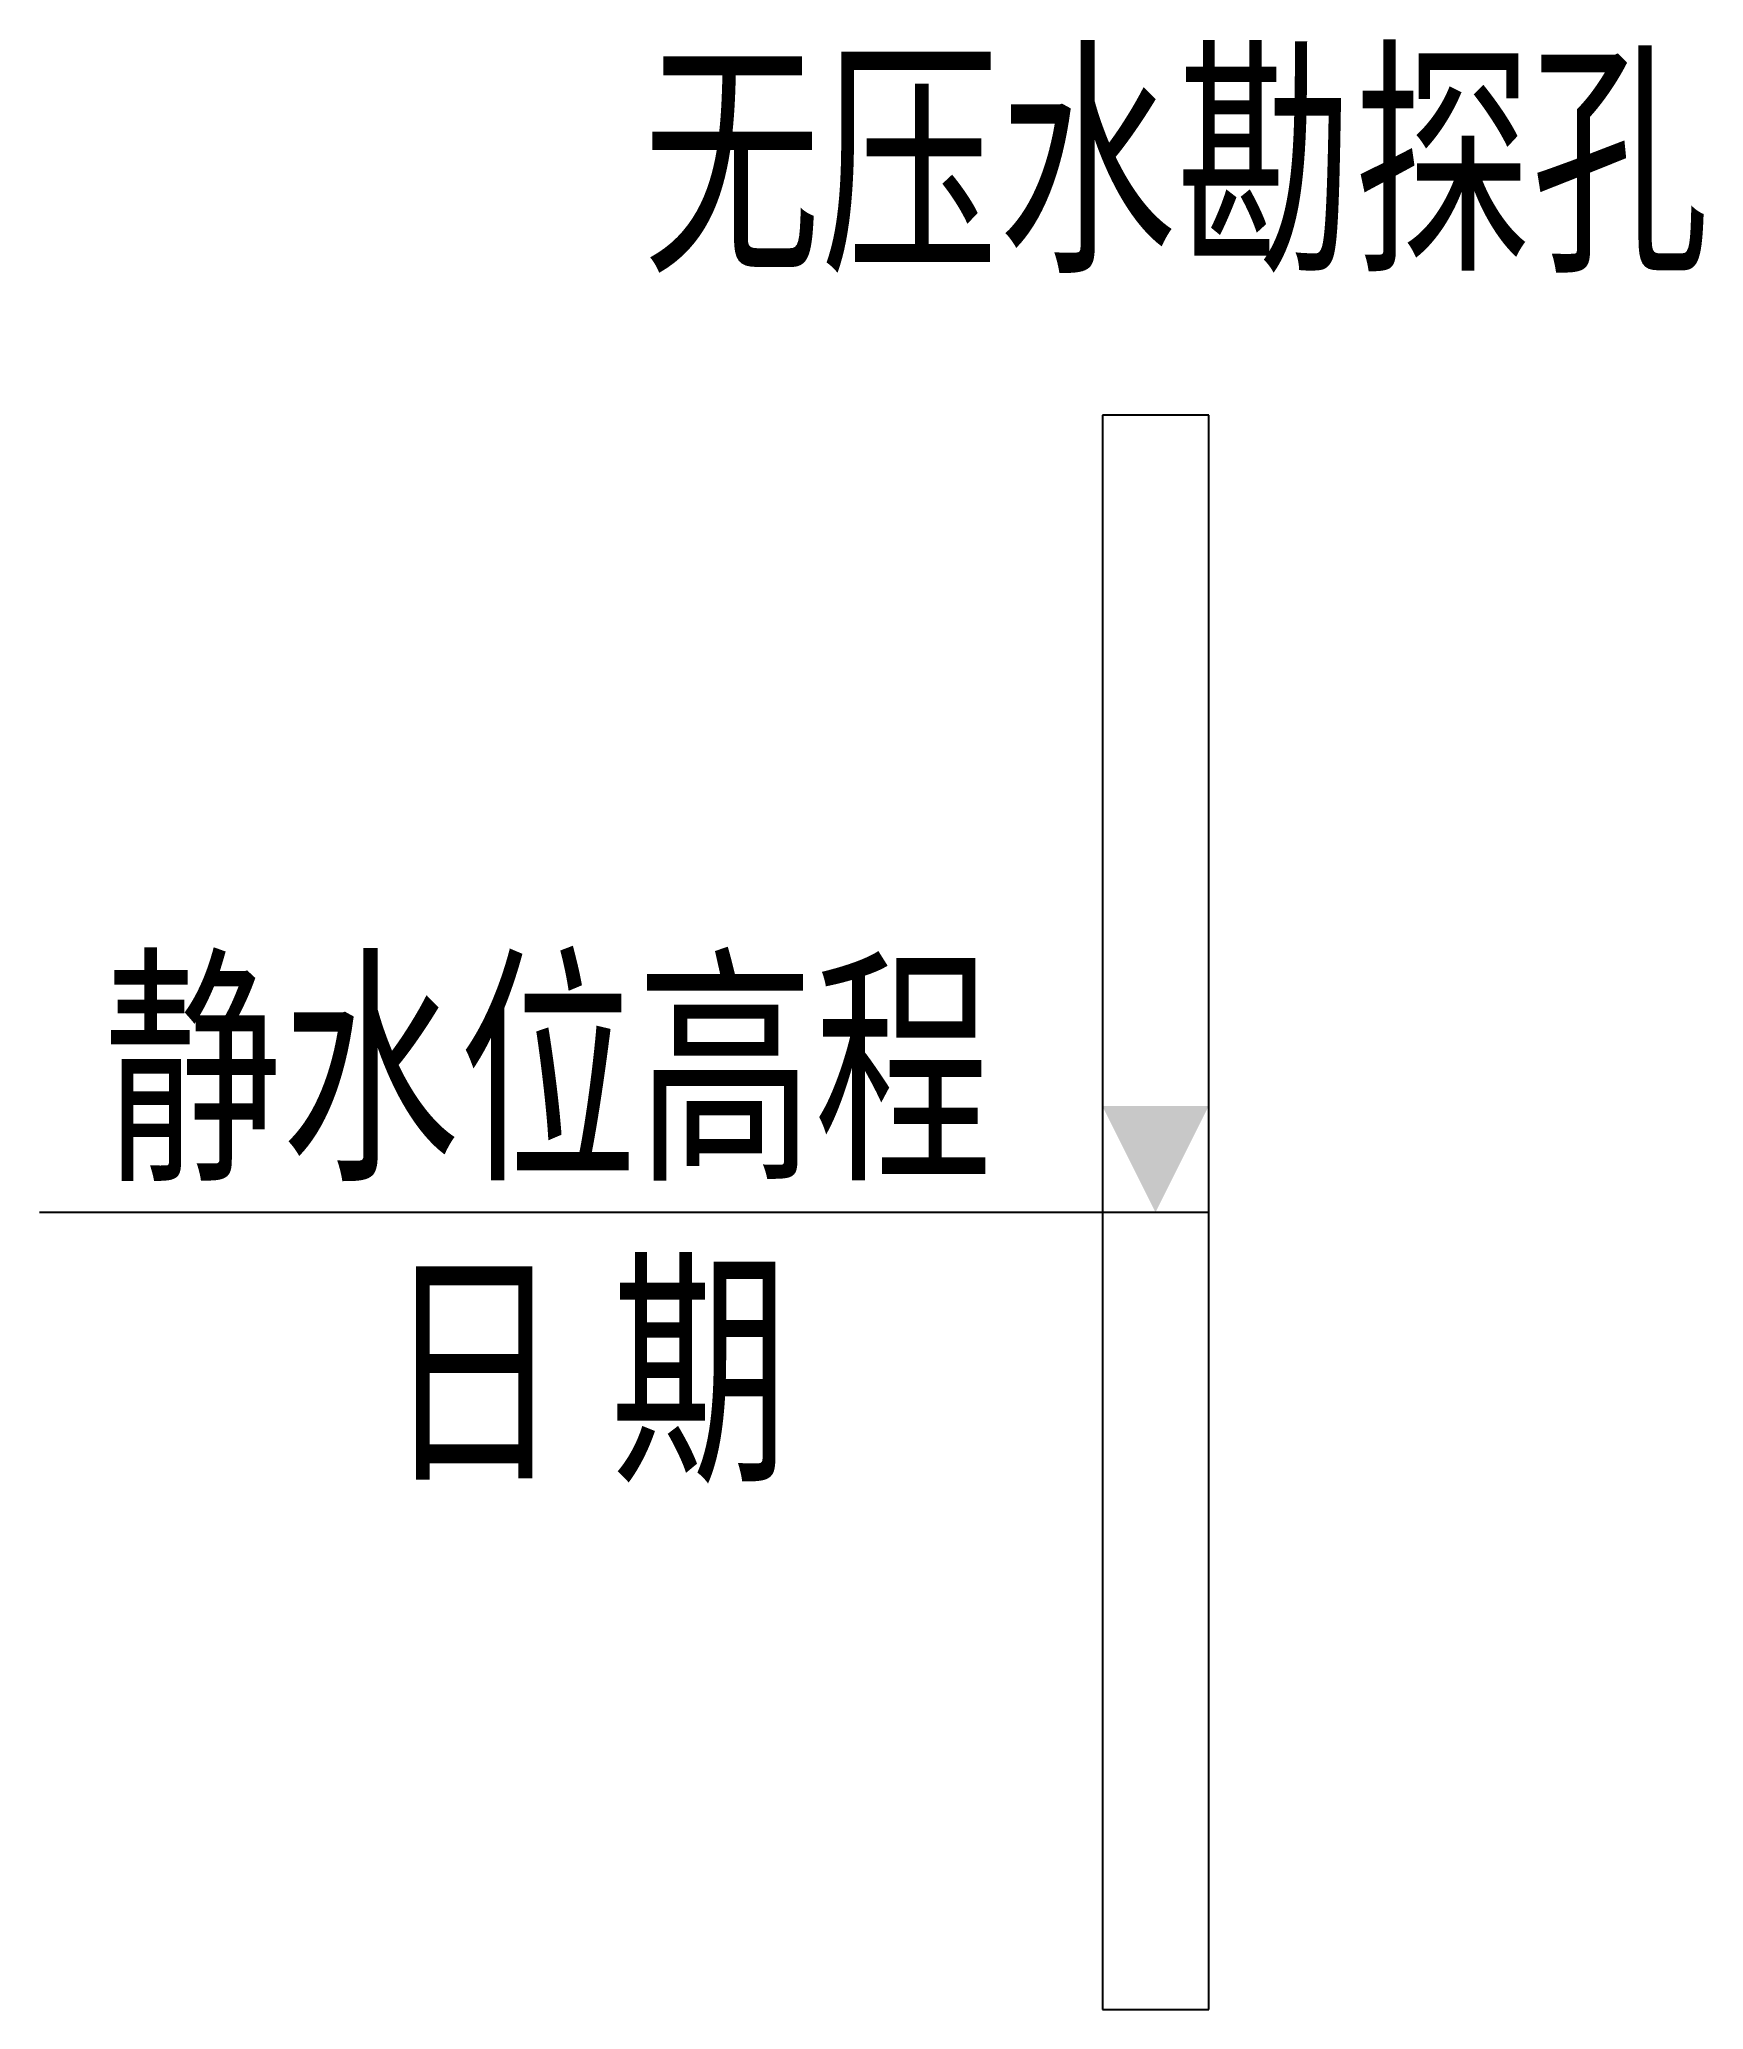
# Model space of a CAD drawing. Extents: x 0 to 31.3, y -36.2 to 0.8.
import ezdxf
from ezdxf.enums import TextEntityAlignment as Align

# ---------------------------------------------------------------- set-up
doc = ezdxf.new("R2010")
doc.units = 0
doc.header["$MEASUREMENT"] = 0
doc.layers.get('0').update_dxf_attribs({"linetype": 'CONTINUOUS'})
doc.styles.add('LZ_FONTS_FS', font='hxm.ttf', dxfattribs={"width": 0.7})

msp = doc.modelspace()

# ---------------------------------------------------------------- linework, layer by layer
for p, q in [((22.011, -6.248), (20.011, -6.248)), ((20.011, -6.248), (20.011, -36.248)), ((22.011, -36.248), (22.011, -6.248)), ((22.011, -21.248), (0.011, -21.248)), ((20.011, -36.248), (22.011, -36.248))]:
    msp.add_line(p, q)
msp.add_solid([(20.011, -19.248), (22.011, -19.248), (21.011, -21.248)])

# ---------------------------------------------------------------- texts
at = {"color": 3, "style": 'LZ_FONTS_FS', "width": 0.7}
for s, p in [('无压水勘探孔', (21.397, -3.19)), ('静水位高程', (9.577, -20.275)), ('日 期', (10.305, -25.949))]:
    msp.add_text(s, height=3.5, dxfattribs=at).set_placement(p, align=Align.CENTER)

doc.saveas('drawing.dxf')
